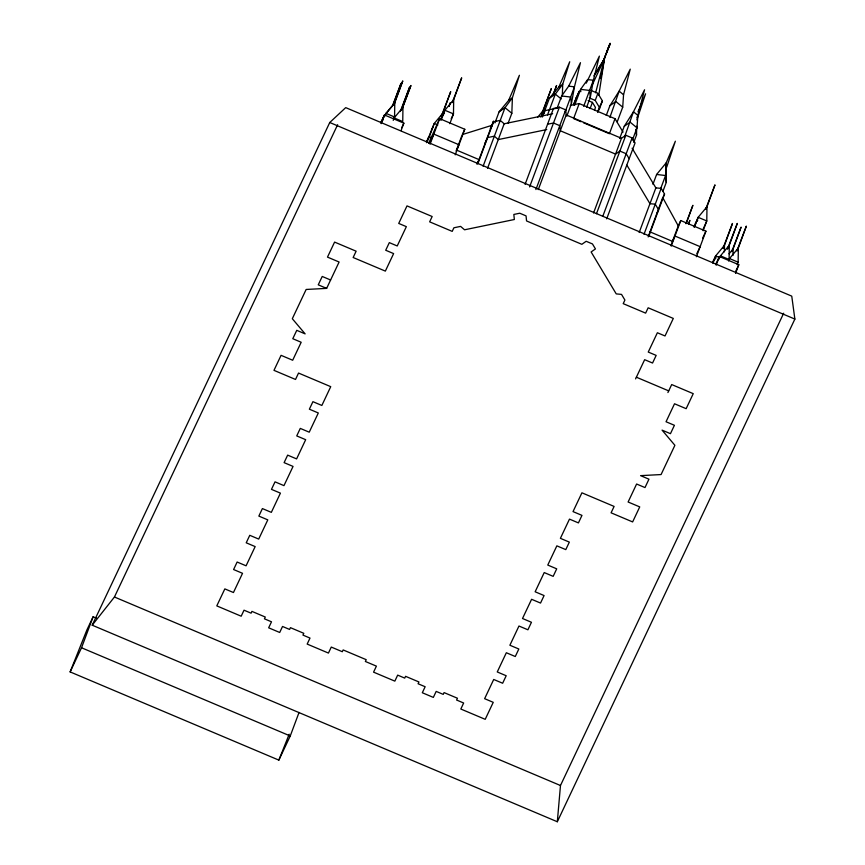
<?xml version="1.0" encoding="UTF-8"?>
<svg xmlns="http://www.w3.org/2000/svg" width="865" height="865" viewBox="0 0 865 865"><rect width="100%" height="100%" fill="white"/><g stroke="black" fill="none" stroke-linecap="round" stroke-linejoin="round"><path stroke-width="1.3" d="M557.503 108.049L544.734 110.688L543.371 114.31L543.371 110.406L551.362 88.511L541.555 114.245M724.383 251.802L724.481 245.346L732.471 223.462L723.14 247.963M720.469 255.845L729.087 259.489L729.292 245.282L737.294 223.397L727.487 249.12L729.292 245.282L720.469 255.845L718.761 259.446M733.001 255.445L733.098 248.99L741.1 227.106L731.758 251.607M737.229 264.647L738.137 262.203L738.353 248.006L746.344 226.111L737.002 250.612M442.826 115.629L442.869 113.11L450.708 91.658L441.096 116.862M633.764 142.433L636.51 135.091L636.726 126.193M663.033 191.046L666.245 182.472L666.245 162.793L675.36 141.2L666.677 167.226M562.326 95.896L562.715 84.24L569.732 61.761L558.941 86.9L549.394 98.275L542.398 116.948M508.166 123.079L511.831 113.283L512.394 97.767L519.4 75.287L508.609 100.427L499.105 111.834L494.985 122.852M617.221 121.857L622.713 107.174L623.546 94.761L630.25 69.146L619.156 91.139L609.922 105.66L606.257 115.456M632.423 140.065L636.997 127.815L637.862 115.391L644.566 89.776L633.461 111.769L624.26 126.268L619.686 138.508M557.32 821.75L794.87 319.077L791.756 296.133L345.708 107.628L329.76 122.506L92.209 625.19L557.32 821.75L560.477 785.517L783.679 313.216M602.927 62.388L609.955 44.45L609.209 45.953M598.807 95.215L604.408 58.928L593.877 75.861M566.813 116.159L571.387 103.919L574.447 86.835L580.458 62.68L568.673 86.154L561.666 95.983L557.092 108.222M586.654 107.174L590.319 97.377L593.379 80.25L599.391 56.106L586.243 83.159M600.764 78.596L604.408 58.928L595.542 73.568M609.057 45.921L606.527 52.635L610.085 43.25L602.667 62.745M595.661 92.76L604.408 58.928L602.148 63.729M603.229 62.745L604.408 58.928L592.006 85.451M636.889 119.846L645.582 93.82L637.981 111.812M401.641 108.904L409.632 87.019L400.29 111.52M491.807 125.944L493.58 121.078L491.709 125.976M553.481 94.025L556.584 85.505L552.854 95.312M686.226 223.548L692.887 205.308L685.891 223.678M688.562 224.024L689.892 220.37L688.497 224.046M648.155 236.913L662.709 197.577L678.257 225.873L671.056 245.141M299.052 712.425L290.251 735.974L278.844 760.119L70.13 671.91L81.537 647.766L93.117 616.777L96.848 618.356M381.216 123.641L384.46 114.969L403.858 123.165L401.079 130.593M382.352 120.722L384.19 115.824L393.013 105.26L401.014 83.375L392.602 105.433M385.033 115.802L385.952 113.358L394.775 102.805L402.776 80.91L393.434 105.411M393.218 120.365L394.57 117.002L394.775 102.805L393.867 104.719M393.651 119.446L394.57 117.002L385.952 113.358L384.817 115.759M426.802 141.849L434.262 123.468L442.869 113.11L441.539 115.921M426.694 142.693L428.964 136.605L431.224 137.567M428.186 139.719L434.262 123.468L437.841 124.982M428.662 143.32L439.625 118.635L464.786 129.274L455.228 154.824M430.067 144.196L439.625 118.635M440.653 119.943L444.859 110.255L453.693 99.702L461.683 77.818L452.341 102.319M441.193 120.051L444.859 110.255L453.476 113.899L449.822 123.695M456.114 151.04L461.824 135.783M477.621 163.388L491.839 125.371L462.267 134.594L464.786 129.274M477.794 163.885L493.547 121.77L500.251 120.386L504.176 123.771L552.67 113.769M483.103 166.253L505.019 107.682L512.394 97.767L508.609 100.427M487.503 168.405L504.176 123.771M547.534 114.926L555.319 94.123L562.715 84.24L558.941 86.9M525.087 184.375L553.481 108.428L559.406 107.206L565.699 109.866L566.197 114.937L538.268 189.63M529.607 186.905L559.406 107.206M535.9 189.565L565.699 109.866M565.223 111.736L574.447 86.835L568.673 86.154M574.641 105.281L580.599 89.365L587.605 79.569L593.379 80.25L583.691 106.341M623.038 132.107L615.015 118.7L579.204 103.573L573.592 118.592L580.999 121.716M590.103 108.579L592.428 102.384L588.124 100.567M597.672 112.45L599.769 107.995L595.228 100.416L597.877 93.344L590.698 90.306M594.558 109.963L595.477 107.487L592.428 102.384M597.942 111.131L599.261 107.595M599.769 107.995L602.418 100.924L597.877 93.344M609.89 117.413L619.156 91.139L623.546 94.761M615.015 118.7L609.403 133.718L583.464 122.765M593.552 212.995L621.47 138.303L625.806 135.264L632.099 137.924L635.083 142.92L606.689 218.856M624.627 136.843L633.461 111.769L637.862 115.391L636.899 117.748M596.472 213.72L625.806 135.264M602.764 216.38L632.099 137.924M652.956 184.267L656.611 174.471L666.245 162.793L665.563 175.53L666.245 182.472M639.181 232.501L655.865 187.878L632.12 148.218M660.536 188.992L665.563 175.53L656.611 174.471M644.014 234.264L661.163 188.386L655.865 187.878M648.804 236.156L664.547 194.041L661.163 188.386M671.218 246.103L680.777 220.553L705.927 231.182L696.379 256.743M693.946 226.987L698.152 217.31L706.986 206.746L714.977 184.861L705.645 209.362M694.498 227.095L698.152 217.31L706.781 220.953L703.115 230.739M703.018 229.409L706.781 220.953L706.986 206.746L706.078 208.67M712.901 263.252L715.647 255.899L724.481 245.346L723.118 248.223M716.177 265.198L719.421 256.527L738.807 264.722L735.574 273.394M728.611 261.003L729.519 258.559L738.353 248.006L736.991 250.882M401.609 109.985L410.951 85.484L402.052 109.293M543.296 114.342L544.701 110.666L541.901 116.689M70.13 671.91L86.878 629.99L93.117 616.777M278.844 760.119L289.191 734.223M635.57 378.902L644.652 359.689L652.556 363.03L656.167 355.396L648.253 352.055L657.378 332.744L665.023 335.966L673.305 318.428L648.155 307.799L645.636 313.13L623.211 303.647L624.908 300.047L621.524 294.392L616.237 293.895L591.119 251.964L595.444 248.925L592.46 243.941L586.167 241.281L581.842 244.319L526.558 220.953L526.061 215.882L519.768 213.222L513.842 214.444L514.34 219.515L464.548 229.798L460.613 226.392L453.909 227.776L452.2 231.377L429.646 221.84L432.165 216.52L407.004 205.892L398.722 223.429L406.355 226.652L397.23 245.963L389.326 242.622L385.714 250.255L393.618 253.596L385.347 271.113L353.147 257.51L356.131 251.196L334.593 242.092L327.489 257.11L339.102 262.019L326.646 288.38L306.145 289.461L292.316 318.72L305.14 333.879L296.76 330.333L292.792 338.712L301.182 342.259L292.684 360.24L281.071 355.331L273.978 370.35L295.516 379.454L298.544 373.064L330.733 386.666L321.856 405.458L312.914 401.674L309.367 409.188L318.309 412.973L309.227 432.186L300.285 428.402L296.738 435.917L305.68 439.69L296.598 458.904L287.656 455.131L284.109 462.634L293.051 466.419L283.969 485.633L275.027 481.848L271.48 489.363L280.422 493.137L271.34 512.361L262.398 508.577L258.851 516.091L267.793 519.865L258.711 539.079L249.769 535.305L246.222 542.809L255.164 546.593L246.082 565.807L237.14 562.023L233.593 569.538L242.535 573.311L233.453 592.525L224.835 588.892L216.791 605.889L241.184 616.204L244.027 610.193L251.088 613.177L251.931 611.382L265.285 617.037L264.441 618.821L271.502 621.805L268.658 627.806L279.698 632.477L282.531 626.465L289.591 629.45L290.435 627.655L303.799 633.31L302.955 635.094L310.005 638.078L307.172 644.079L328.44 653.075L331.273 647.063L342.313 651.723L343.156 649.939L366.219 659.681L365.365 661.476L376.405 666.137L373.572 672.148L394.84 681.133L397.673 675.122L404.733 678.106L405.577 676.322L418.941 681.966L418.087 683.75L425.147 686.734L422.315 692.746L433.343 697.406L436.176 691.395L443.237 694.379L444.08 692.595L457.444 698.239L456.601 700.023L463.651 703.007L460.818 709.019L485.211 719.323L493.245 702.326L484.627 698.682L493.71 679.468L502.651 683.242L506.198 675.738L497.256 671.954L506.339 652.74L515.281 656.524L518.827 649.01L509.885 645.236L518.968 626.022L527.909 629.796L531.456 622.281L522.514 618.507L531.597 599.294L540.538 603.067L544.085 595.563L535.143 591.779L544.226 572.565L553.168 576.35L556.714 568.835L547.772 565.061L556.855 545.847L565.797 549.621L569.343 542.117L560.401 538.333L569.484 519.119L578.426 522.903L581.972 515.389L573.03 511.604L581.918 492.812L614.107 506.425L611.079 512.815L632.629 521.93L639.732 506.901L628.109 502.003L636.608 484.022L644.998 487.568L648.955 479.178L640.576 475.642L661.076 474.561L674.895 445.302L662.071 430.132L670.462 433.679L674.419 425.299L666.039 421.752L674.527 403.771L686.15 408.68L693.243 393.661L671.694 384.557L667.91 392.569M92.209 625.19L114.44 597.012L337.631 124.722M380.73 122.862L384.46 114.969M384.19 115.824L381.346 121.835L382.99 119.705M401.728 127.674L403.858 123.165M426.38 142.065L428.964 136.605M429.418 143.471L433.841 134.118L458.991 144.747L456.482 150.078L479.037 159.614L476.896 164.134M452.33 102.578L453.693 99.702L453.476 113.899L451.206 118.71M490.239 128.755L493.547 121.77M484.865 143.439L487.633 137.578L494.348 136.183L498.272 139.579L546.756 129.577M542.009 113.283L543.371 110.406L537.749 117.121M599.791 106.482L602.418 100.924M662.925 197.469L664.547 194.041M657.011 213.277L658.633 209.838L655.248 204.194L649.961 203.686L626.887 165.161M678.257 225.873L680.777 220.553M702.618 238.199L705.927 231.182M696.822 253.683L700.142 246.666L674.981 236.037L672.473 241.357L650.037 231.885M715.69 264.42L719.421 256.527M732.19 250.904L733.098 248.99L729.087 253.791M729.087 259.489L729.519 258.559L738.137 262.203M735.618 271.491L738.807 264.722M431.473 129.361L433.084 127.274M442.015 116.267L444.48 113.088M695.319 223.311L697.785 220.132M716.101 257.673L712.814 261.911L715.647 255.899L719.345 257.467M540.56 116.991L544.582 112.201M499.105 111.834L505.019 107.682L511.831 113.283M549.394 98.275L555.319 94.123L561.212 98.978M609.922 105.66L615.837 101.508L622.713 107.174M624.26 126.268L630.12 122.16L636.997 127.815M570.273 105.411L579.204 103.573M547.577 124.236L553.492 123.014L559.796 125.674L560.282 130.745L615.566 154.111L619.891 151.072L626.195 153.732L629.179 158.717M561.666 95.983L570.716 97.053L571.387 103.919M589.249 97.886L595.228 100.416M566.197 114.937L621.47 138.303M329.76 122.506L794.87 319.077M636.37 377.205L668.71 390.872M330.603 280L322.223 276.454L318.255 284.834L326.646 288.38M114.44 597.012L560.477 785.517M81.537 647.766L290.251 735.974M635.948 129.307L636.51 135.091M590.319 97.377L589.649 90.436L580.599 89.365L580.815 91.679M402.96 107.368L402.744 121.576L394.126 117.932L402.96 107.368M605.413 55.814L603.37 61.069L605.403 55.793M606.051 53.922L606.365 53.198L606.051 53.922M450.341 102.794L449 106.449L450.341 102.794M576.144 97.832L573.495 104.903L579.301 91.149L576.144 97.832"/></g></svg>
